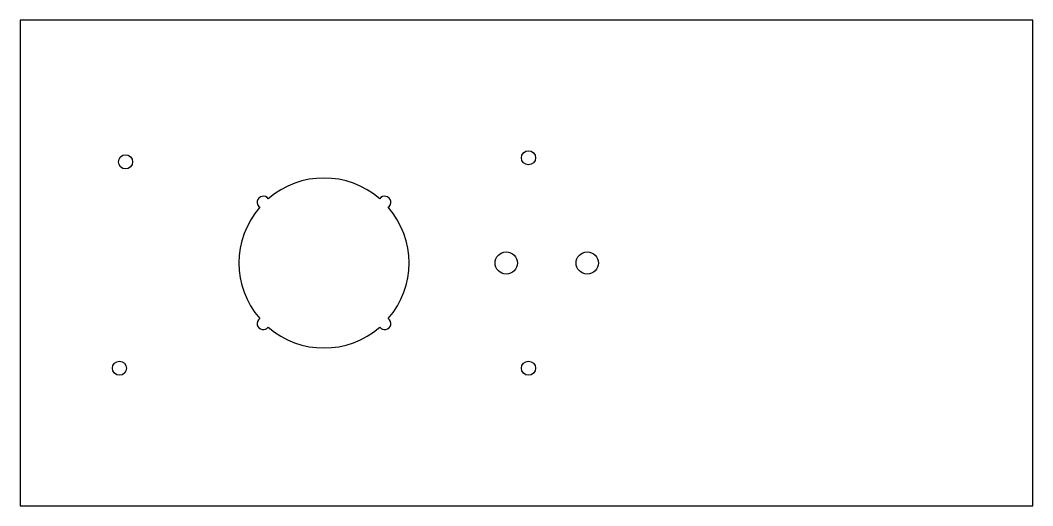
# Model space of a CAD drawing. Header units: millimetres. Extents: x -298 to -48, y -60 to 60.
import ezdxf

# ---------------------------------------------------------------- set-up
doc = ezdxf.new("R2010")
doc.units = ezdxf.units.MM
doc.layers.get('0').update_dxf_attribs({"linetype": 'CONTINUOUS'})

msp = doc.modelspace()

# ---------------------------------------------------------------- linework, layer by layer
msp.add_lwpolyline([(-48.44, 59.65), (-298.44, 59.65), (-298.44, -60.35), (-48.44, -60.35)], close=True)
msp.add_lwpolyline([(-207.58, 13.42, 1.195605), (-209.67, 15.51, 0.373572), (-237.2, 15.51, 1.195607), (-239.29, 13.42, 0.373315), (-239.3, -14.1, 1.182448), (-237.21, -16.2, 0.373935), (-209.66, -16.2, 1.182446), (-207.57, -14.1, 0.373315)], format="xyb", close=True)
for centre, radius in [((-272.44, 24.65), 1.75), ((-172.94, 25.65), 1.75), ((-178.44, -0.35), 2.75), ((-158.44, -0.35), 2.75), ((-273.94, -26.35), 1.75), ((-172.94, -26.35), 1.75)]:
    msp.add_circle(centre, radius)

doc.saveas('drawing.dxf')
